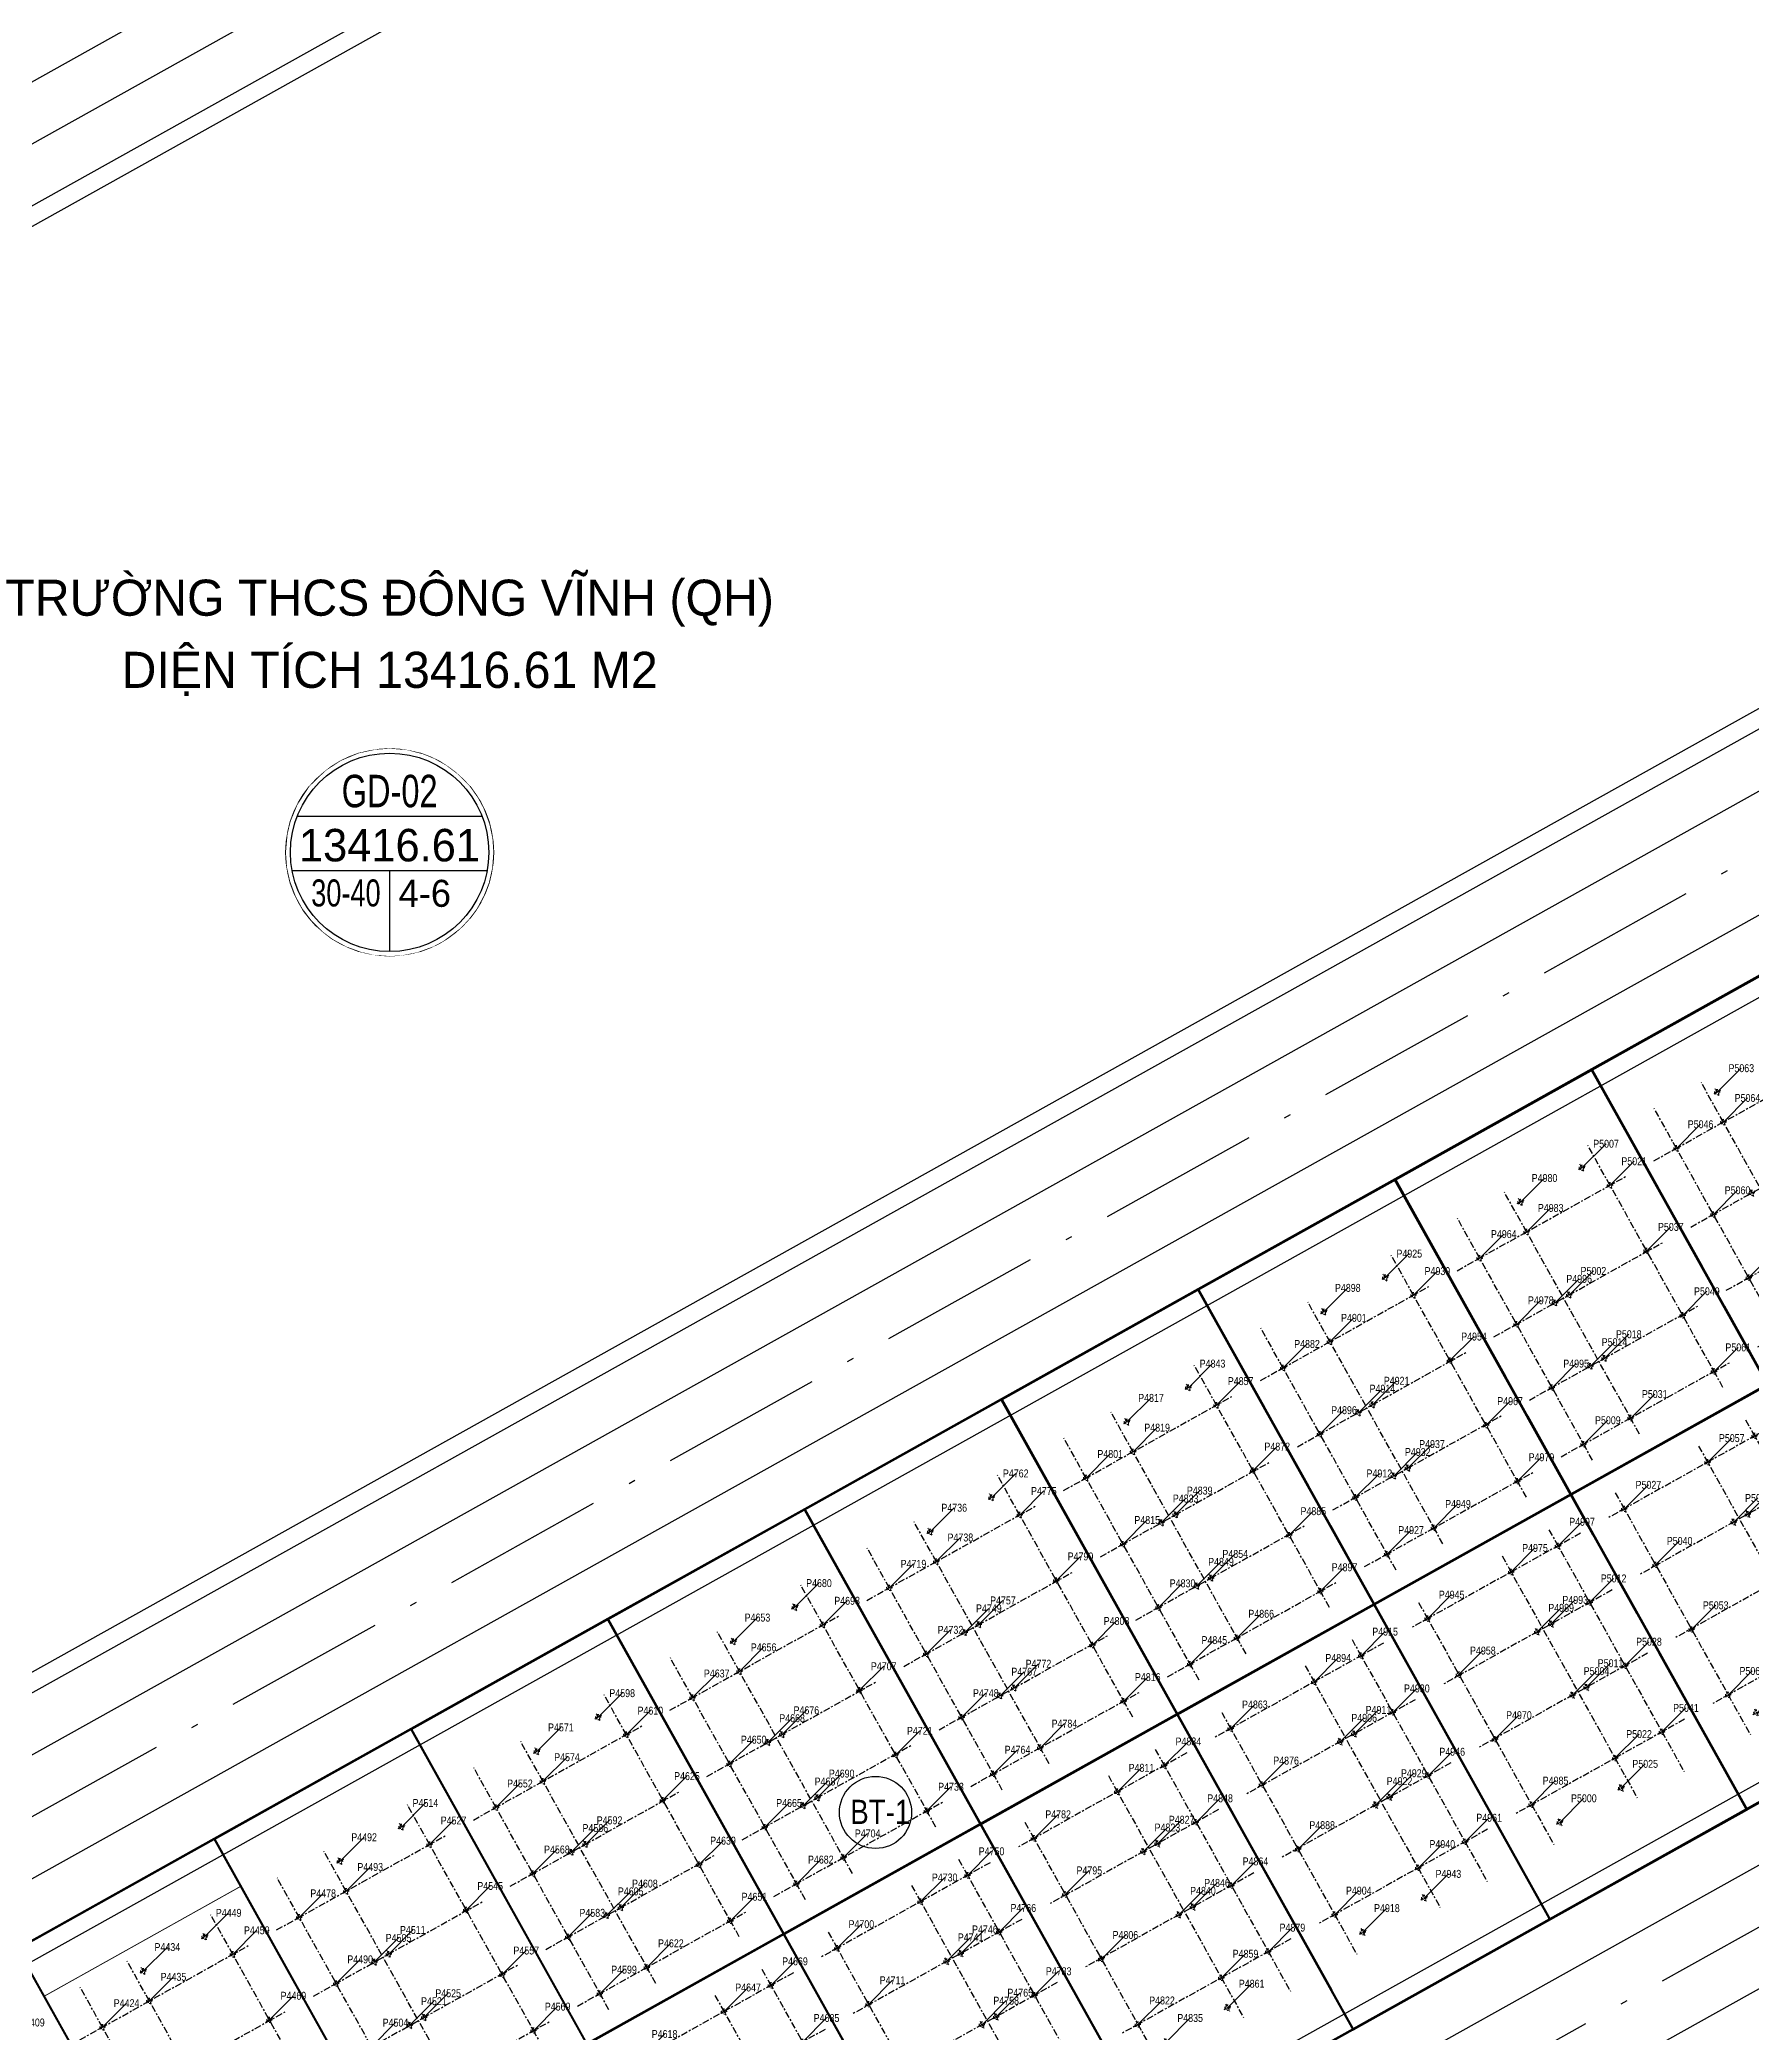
# Model space of a CAD drawing. Header units: millimetres. Extents: x 0 to 571985, y 0 to 2066666.
# Drawn here: x 568970.1 to 569065, y 2066358.2 to 2066468.7 of the extents above; entities that cross this region are included whole.
import ezdxf
from ezdxf.enums import TextEntityAlignment as Align
from ezdxf.xclip import XClip

# ---------------------------------------------------------------- set-up
doc = ezdxf.new("R2010")
doc.units = ezdxf.units.MM
for name, pattern in [('ACAD_ISO10W100', [18.5, 12, -3, 0.5, -3]), ('CENTER', [3, 1.5, -0.5, 0.5, -0.5]), ('CENTER2', [1.125, 0.75, -0.125, 0.125, -0.125]), ('DOT', [0.25, 0, -0.25]), ('HIDDEN', [0.75, 0.5, -0.25])]:
    doc.linetypes.add(name, pattern=pattern)
for name, color, linetype in [('01.AXIS', 160, 'CENTER2'), ('BoThamCo', 94, 'Continuous'), ('CDC.01.AXIS', 160, 'CENTER2'), ('ChiaLo', 128, 'CENTER'), ('datOBt', 42, 'Continuous'), ('datTruog', 134, 'Continuous'), ('ghi_chu', 7, 'Continuous'), ('LogDg', 7, 'Continuous'), ('loKBT', 42, 'Continuous'), ('RANHGIOI', 2, 'HIDDEN'), ('TimDg', 222, 'Continuous'), ('ViaHeS', 32, 'Continuous')]:
    doc.layers.add(name, color=color, linetype=linetype)
for name, color, linetype, lineweight in [('A-KY HIEU', 34, 'Continuous', 20), ('boDnv', 54, 'Continuous', 25), ('E- RANH GIOI', 1, 'CENTER', 13), ('E- THAY', 9, 'Continuous', 20), ('kata_text', 254, 'Continuous', 30)]:
    doc.layers.add(name, color=color, linetype=linetype, lineweight=lineweight)
doc.styles.add('avantH', font='', dxfattribs={"height": 10})
doc.styles.add('avh', font='')
doc.styles.add('kata_dim', font='vnrms.shx', dxfattribs={"width": 0.66, "oblique": 7})
doc.styles.add('kata_text', font='arial.ttf', dxfattribs={"width": 0.8})
doc.styles.add('rms', font='romans.shx', dxfattribs={"width": 0.7, "bigfont": 'vns.shx'})
doc.styles.add('VNH', font='', dxfattribs={"height": 2.5})
doc.styles.get('avantH').set_extended_font_data('.VnAvantH')
doc.styles.get('avh').set_extended_font_data('.VnAvantH')
doc.styles.get('VNH').set_extended_font_data('.VnArial NarrowH')
doc.linetypes.add('ADL', pattern='A,0.125,-0.15,["++",rms,S=0.5,R=0,X=0,Y=-0.2245],-1.35,1.125', length=2.75)
doc.dimstyles.new('kata_dim_iso', dxfattribs={"dimtxt": 2.5, "dimasz": 1.5, "dimexe": 1.5, "dimexo": 2.5, "dimtad": 1, "dimdec": 0, "dimzin": 0, "dimdsep": 46, "dimtxsty": 'kata_dim', "dimblk": 'kata_block_ArchTick', "dimcen": 0.09, "dimdle": 1.2, "dimclrd": 8, "dimclre": 8, "dimclrt": 3, "dimadec": 0, "dimazin": 0, "dimtfac": 1, "dimtdec": 0, "dimtix": 1, "dimtofl": 0, "dimtmove": 0, "dimatfit": 3, "dimfxl": 3.75, "dimfxlon": 1, "dimtolj": 1, "dimtzin": 0, "dimarcsym": 0})

# ---------------------------------------------------------------- blocks, each defined once
blk = doc.blocks.new('sl')
at = {"layer": 'ghi_chu', "color": 158}
blk.add_circle((0, 0), 5.75, dxfattribs=at)
at = {"color": 158, "linetype": 'DOT'}
blk.add_wipeout([(0, 5.75), (0.97, 5.67), (1.86, 5.44), (2.47, 5.19), (3.13, 4.82), (3.79, 4.32), (4.43, 3.67), (4.91, 2.99), (5.2, 2.45), (5.53, 1.57), (5.7, 0.77), (5.75, 0), (5.69, -0.85), (5.5, -1.69), (5.23, -2.38), (4.83, -3.13), (4.38, -3.72), (3.93, -4.2), (2.99, -4.91), (2.42, -5.22), (1.54, -5.54), (0.63, -5.72), (0, -5.75), (-0.86, -5.69), (-1.59, -5.52), (-2.41, -5.22), (-3.14, -4.82), (-3.72, -4.39), (-4.31, -3.8), (-4.85, -3.09), (-5.21, -2.43), (-5.52, -1.6), (-5.69, -0.85), (-5.75, 0), (-5.66, 1.01), (-5.49, 1.72), (-5.12, 2.62), (-4.44, 3.66), (-3.55, 4.52), (-2.72, 5.07), (-1.72, 5.49), (-0.8, 5.69)], dxfattribs=at).dxf.layer = 'ghi_chu'
at = {"layer": 'ghi_chu', "color": 32}
for points in [[(-5.12, 2), (5.12, 2)], [(-5.41, -1), (5.41, -1)], [(0, -1), (0, -5.5)]]:
    blk.add_lwpolyline(points, dxfattribs=at)
at = {"layer": 'ghi_chu'}
blk.add_circle((0, 0), 5.5, dxfattribs=at)
at = {"layer": 'ghi_chu', "style": 'avh'}
for tag, height, p in [('SOLO', 1.25, (0, 2.51)), ('DT', 1.5, (-0.01, -0.49))]:
    blk.add_attdef(tag, text='', height=height, dxfattribs=at).set_placement(p, align=Align.CENTER)
blk.add_attdef('MD', text='', height=1.25, dxfattribs=at).set_placement((-0.5, -3), align=Align.RIGHT)
blk.add_attdef('TC', (0.5, -3.02), '', height=1.25, dxfattribs=at)
blk = doc.blocks.new('NEN')
at = {"layer": 'boDnv', "color": 10, "linetype": 'ADL', "ltscale": 0.25}
blk.add_lwpolyline([(348.48, 150.34), (305.78, 227.8), (296.99, 230.43), (285.1, 224.17), (143.11, 162.28), (141.06, 156.62), (188.79, 61.18), (194.58, 59.4), (346.76, 144.32)], close=True, dxfattribs=at)
at = {"layer": 'BoThamCo'}
for points in [[(349.56, 150.46), (306.46, 228.64), (296.88, 231.51), (284.67, 225.08), (142.32, 163.03), (139.97, 156.56), (188.09, 60.35), (194.69, 58.32), (347.61, 143.64)], [(428.72, -3.48), (430.67, 3.33), (425.84, 12.09), (419.06, 14.03), (356.11, -21.09), (354.18, -27.9), (359.05, -36.63), (365.85, -38.56)]]:
    blk.add_lwpolyline(points, close=True, dxfattribs=at)
at = {"layer": 'ChiaLo', "ltscale": 5}
for points in [[(407.98, 44.49), (242.27, -47.97)], [(358.71, 39.91), (378.21, 4.98)], [(347.8, 33.82), (367.29, -1.11)], [(336.88, 27.73), (356.37, -7.2)], [(325.97, 21.64), (345.46, -13.29)], [(315.05, 15.54), (334.54, -19.39)], [(315.05, 15.54), (334.54, -19.39)], [(304.14, 9.45), (323.63, -25.48)], [(293.22, 3.36), (312.71, -31.57)], [(282.31, -2.73), (301.8, -37.66)], [(271.39, -8.82), (290.88, -43.75)]]:
    blk.add_lwpolyline(points, dxfattribs=at)
at = {"layer": 'datTruog', "linetype": 'ByBlock'}
blk.add_lwpolyline([(360.18, 131.19), (390.11, 76.9), (388.16, 70.08), (232.3, -16.89), (225.7, -14.85), (197.94, 40.67), (200.06, 47.57), (353.4, 133.14)], close=True, dxfattribs=at)
at = {"layer": 'LogDg'}
for points in [[(34.3, -348.77, -0.124666), (14.11, -339.77, 0.262937), (-5.33, -336.77, -0.009345), (-40.96, -349.47), (-145.87, -384.68, 0.405257), (-155.46, -403.23), (-146.56, -432.72), (-158.05, -436.19), (-166.57, -407.94, 0.423227), (-185.7, -398.05), (-272.08, -427.04, 0.40652), (-277.18, -436.96), (-262.95, -483.4), (-271.55, -486.03), (-285.59, -440.23, 0.421949), (-295.79, -434.99), (-422.26, -477.44, 0.346831), (-427.68, -485.73), (-426.66, -497.25, 0.109851), (-417.21, -527.05), (-422.4, -530.06, -0.109851), (-432.64, -497.78), (-433.19, -491.51, 0.484967), (-443.71, -484.63), (-484.2, -498.22, 0.36701), (-492.23, -511.51), (-484.4, -560.01), (-490.33, -560.97), (-497.43, -516.92, 0.457512), (-512.89, -507.39), (-525.34, -511.31, 0.375227), (-533.55, -524.8, 0.049445), (-523.25, -562.12), (-518.4, -576.58), (-525.52, -578.96), (-530.31, -564.66, -0.044276), (-540.22, -530.04, 0.448349), (-555.61, -520.86), (-568.85, -525.04), (-576.07, -502.15), (-552.39, -494.68, 0.333336), (-544, -482.98), (-545.86, -397.31, 0.120559), (-570, -307.2), (-621.98, -219.71, 0.334943), (-635.36, -214.24), (-686.93, -227.85), (-689.8, -216.98), (-647.96, -205.93, 0.498191), (-640.7, -188.2), (-654.38, -165.18, -0.144979), (-668.85, -108.06), (-659.85, 118.23, 0.428088), (-671.92, 130.71), (-689.22, 130.58), (-689.3, 141.83), (-670.34, 141.97, 0.400474), (-658.44, 153.49), (-657.83, 168.9), (-656.06, 189.37), (-648.59, 188.73), (-650.34, 168.43), (-650.89, 154.68, 0.425345), (-638.92, 142.2), (-621.61, 142.33, 0.402651), (-609.71, 153.94), (-609.39, 163.86, -0.019867), (-608.23, 179.94), (-606.8, 192.65), (-600.84, 191.98), (-602.26, 179.27, 0.019867), (-603.39, 163.66), (-603.68, 154.8, 0.425871), (-591.59, 142.41), (-548.36, 142.73), (-548.28, 131.48), (-592.89, 131.16, 0.401789), (-604.79, 119.58), (-607.75, 35.57, -0.005984), (-607.98, 30.72, 0.462462), (-599.18, 22.29), (-555.38, 26.8), (-554.76, 20.83), (-603.24, 15.84, 0.355613), (-610.38, 8.69), (-613.79, -24.84, 0.475348), (-605.01, -33.61), (-508.27, -23.64, 0.016072), (-476.81, -19.37, 0.37392), (-470.14, -11.26), (-470.7, 9.35), (-464.71, 9.51), (-464.24, -7.65, 0.461916), (-454.75, -15.29), (-421.58, -8.99, 0.020567), (-382.01, 0.22), (-299.76, 22.96, 0.415004), (-292.8, 35.29), (-296.97, 50.22), (-285.41, 53.45), (-281.22, 38.44, 0.413423), (-268.92, 31.49), (-169.97, 58.86, 0.427702), (-164.5, 69.05), (-169.62, 84.75), (-163.92, 86.62), (-158.48, 69.96, 0.400853), (-148.74, 64.73), (-123.9, 71.6, 0.437327), (-113.79, 91.17), (-114.46, 93.01), (-128.55, 136.15), (-105.74, 143.6), (-91.77, 100.83), (-90.91, 98.47, 0.429754), (-70.96, 89.77, 0.001079), (-63.93, 92.77, 0.001474), (-62.34, 93.45), (-47.53, 99.91, 0.386536), (-43.13, 109.73), (-48.3, 125.57), (-42.6, 127.44), (-38.08, 113.59, 0.442444), (-27.27, 108.74), (111.62, 169.28, 0.414214), (115.75, 179.81), (109.36, 194.48), (114.86, 196.88), (121.25, 182.21, 0.414214), (131.78, 178.07), (252.97, 230.89), (276.87, 241.31), (291.58, 249.06, 0.419837), (295.27, 261.37), (290.95, 269.2), (301.46, 274.99), (306.06, 266.65, 0.408717), (318.14, 263.03), (326.55, 267.46), (332.15, 256.84), (324.23, 252.66, 0.419466), (320.55, 240.35), (397.09, 101.52, 0.433643), (408.41, 98.65), (440.79, 119.39), (444.02, 114.33), (410.43, 92.81, 0.395048), (407.74, 82.21), (451.06, 3.64, -0.005576), (472.22, -35.78, 0.422017), (490.07, -41.12), (502.99, -33.92), (514.67, -54.89), (500.3, -62.89, 0.404193), (495.05, -80.18), (502.5, -94.71), (491.82, -100.19), (485.09, -87.06, 0.424556), (467.19, -81.64), (316.16, -165.91), (307.21, -171.12, 0.396001), (304.07, -181.61), (326.15, -225.74), (318.1, -229.77), (296.73, -187.04, 0.432664), (285.55, -183.7), (178.07, -246.15, 0.389772), (174.86, -256.49), (194.1, -297.13), (188.68, -299.69), (170.23, -260.73, 0.439085), (158.98, -257.24), (145.5, -265.07, -0.013452), (97.7, -291.15, 0.262926), (86.85, -307.56, -0.162068), (76.02, -333.84, 0.270323), (72.32, -353.65), (79.98, -375.07), (57.38, -383.16), (49.72, -361.74, 0.270325), (34.3, -348.77)], [(462.18, -42.48, 0.004173), (446.54, -13.11, 0.41755), (435.61, -9.94), (272.33, -101.05, 0.401037), (269.07, -111.62), (286.08, -145.64, 0.427514), (297.14, -149.05), (456.99, -59.85, 0.406017), (462.18, -42.48)]]:
    blk.add_lwpolyline(points, format="xyb", dxfattribs=at)
for points in [[(309.75, 235.09, 0.408612), (297.68, 238.71), (282.07, 230.49), (138.65, 167.97, 0.429738), (134.69, 157.06), (183.99, 58.49, 0.427514), (195.04, 55.08), (351.71, 142.5, 0.412716), (354.82, 153.35)], [(392.27, 68.94, 0.412716), (395.37, 79.78), (365.44, 134.08, 0.415712), (354.54, 137.2), (197.1, 49.35, 0.401037), (193.84, 38.79), (221.6, -16.72, 0.427514), (232.66, -20.13)], [(231.46, -36.41), (244.89, -63.27, 0.427514), (255.94, -66.68), (417.37, 23.4, 0.412716), (420.48, 34.25), (406, 60.52, 0.415712), (395.09, 63.64), (234.71, -25.85, 0.401037)], [(432.82, -4.63, 0.412716), (435.93, 6.22), (431.1, 14.98, 0.415712), (420.2, 18.1), (354.65, -18.47, 0.414214), (351.56, -29.36), (356.43, -38.09, 0.414214), (367.32, -41.18)]]:
    blk.add_lwpolyline(points, format="xyb", close=True, dxfattribs=at)
at = {"layer": 'loKBT'}
for points in [[(369.63, 46), (358.71, 39.91), (368.46, 22.44), (379.38, 28.53)], [(358.71, 39.91), (347.8, 33.82), (357.54, 16.35), (368.46, 22.44)], [(347.8, 33.82), (336.88, 27.73), (346.63, 10.26), (357.54, 16.35)], [(336.88, 27.73), (325.97, 21.64), (335.71, 4.17), (346.63, 10.26)], [(368.46, 22.44), (357.54, 16.35), (367.29, -1.11), (378.21, 4.98)], [(325.97, 21.64), (315.05, 15.54), (324.8, -1.92), (335.71, 4.17)], [(315.05, 15.54), (304.14, 9.45), (313.88, -8.01), (324.8, -1.92)], [(357.54, 16.35), (346.63, 10.26), (356.37, -7.2), (367.29, -1.11)], [(346.63, 10.26), (335.71, 4.17), (345.46, -13.29), (356.37, -7.2)], [(304.14, 9.45), (293.22, 3.36), (302.97, -14.1), (313.88, -8.01)], [(293.22, 3.36), (282.31, -2.73), (292.05, -20.19), (302.97, -14.1)], [(335.71, 4.17), (324.8, -1.92), (334.54, -19.39), (345.46, -13.29)], [(324.8, -1.92), (313.88, -8.01), (323.63, -25.48), (334.54, -19.39)], [(282.31, -2.73), (271.39, -8.82), (281.14, -26.28), (292.05, -20.19)], [(271.39, -8.82), (260.47, -14.91), (270.22, -32.37), (281.14, -26.28)], [(313.88, -8.01), (302.97, -14.1), (312.71, -31.57), (323.63, -25.48)]]:
    blk.add_lwpolyline(points, close=True, dxfattribs=at)
at = {"layer": 'RANHGIOI', "color": 1, "ltscale": 9, "const_width": 1}
blk.add_lwpolyline([(460, -51.3, 0.006594), (435.29, -5.05), (303.08, 234.77), (284.67, 225.08), (-55.99, 76.59), (-56.84, 76.22, -0.005137), (-90.74, 62.09), (-377.22, -17.13, -0.020567), (-418.23, -26.68), (-463.44, -35.26, -0.021218), (-506.42, -41.54), (-623.64, -53.62), (-626.46, -70.88, 0.128574), (-620.42, -135.36), (-615.5, -148.86, 0.039408), (-607.14, -167.19), (-594.17, -190.55), (-547.57, -259.49, -0.11987), (-522.7, -326.4), (-507.92, -451.95), (-504.47, -473.28), (-499.27, -471.64), (-50.48, -321.02, 0.050684), (130.42, -239.14), (301.32, -139.84)], format="xyb", close=True, dxfattribs=at)
at = {"layer": 'TimDg', "linetype": 'ACAD_ISO10W100', "ltscale": 0.75}
for points in [[(283.91, 294.4), (445.8, 0.74, -0.007517), (474.04, -52.35), (508.79, -120.12, 0.000278)], [(-618.46, -41.02), (-507.65, -29.6, 0.021218), (-465.68, -23.47), (-420.46, -14.89, 0.020567), (-380.42, -5.57), (-94.61, 73.47, 0.005041), (-61.57, 87.25, 0.001474), (-59.94, 87.95), (279.47, 235.9), (307.9, 250.87)]]:
    blk.add_lwpolyline(points, format="xyb", dxfattribs=at)
for points in [[(335.55, -254.6), (124.1, 168.18)], [(185.14, 46.12), (365.35, 146.67)], [(222.76, -29.08), (405.9, 73.11)], [(431.01, 27.57), (246.06, -75.63)], [(446.46, -0.45), (260.37, -104.29)]]:
    blk.add_lwpolyline(points, dxfattribs=at)
at = {"layer": 'ViaHeS', "elevation": 0}
blk.add_lwpolyline([(-483.36, -504.27), (-441.21, -490.12), (-436.03, -493.51), (-435.63, -498.04, 0.109851), (-424.99, -531.56), (-414.62, -525.54, -0.109851), (-423.67, -496.98), (-424.34, -489.45), (-420, -483.01), (-295.25, -441.14), (-289.04, -444.33), (-275.85, -487.35), (-258.64, -482.08), (-271.97, -438.6), (-268.7, -432.23), (-181.63, -403.01), (-172.97, -407.49), (-163.79, -437.92), (-140.81, -430.99), (-150.21, -399.85), (-145.6, -390.92), (-39.03, -355.15, 0.008545), (-6.24, -343.52, -0.249193), (12.38, -345.96, 0.09975), (30.77, -354.18, -0.256949), (45.21, -366.96), (51.73, -385.18), (85.63, -373.05), (79.11, -354.83, -0.256949), (82.17, -335.79, 0.136918), (92.61, -310.44, -0.249193), (103.31, -295.02, 0.012659), (148.51, -270.26), (162.16, -262.33), (168.62, -264.34), (185.97, -300.98), (196.81, -295.84), (179.03, -258.29), (181.22, -251.26), (287.38, -189.57), (293.94, -191.53), (314.07, -231.78), (330.17, -223.73), (309.54, -182.47), (311.62, -175.49), (319.13, -171.13), (408.28, -121.39), (412.27, -122.59), (434.35, -165.32), (442.35, -161.19), (420.14, -118.2), (421.38, -114.07), (470.33, -86.76), (479.64, -89.58), (486.48, -102.92), (507.84, -91.97), (500.5, -77.65), (503.42, -68.02), (517.59, -60.13), (500.08, -28.68), (486.97, -35.97), (477.62, -33.17, 0.0056), (456.31, 6.54), (412.32, 86.32), (414.12, 93.4), (444.83, 113.07), (439.98, 120.65), (409.77, 101.3), (403.14, 102.98), (327.71, 239.79), (330.52, 249.19), (334.95, 251.53), (323.75, 272.77), (318.93, 270.23), (309.35, 273.1), (306.71, 277.89), (285.7, 266.3), (288.11, 261.92), (285.3, 252.53), (274.27, 246.72), (129.39, 183.57), (122.81, 186.16), (117.61, 198.07), (106.61, 193.28), (111.81, 181.36), (109.22, 174.78), (26.33, 138.65), (-29.87, 114.15), (-36, 116.91), (-39.75, 128.37), (-51.15, 124.64), (-47.05, 112.09), (-50.09, 105.34), (-75.92, 94.08), (-84.51, 97.94), (-100.03, 145.47), (-134.25, 134.29), (-118.66, 86.53), (-123.23, 78.01), (-150.26, 70.53), (-156.63, 73.95), (-161.07, 87.55), (-172.48, 83.82), (-168.21, 70.75), (-171.47, 64.67), (-269.55, 37.54), (-275.71, 41.03), (-279.63, 55.06), (-302.75, 48.6), (-298.84, 34.63), (-302.32, 28.48), (-383.61, 6, -0.020567), (-422.7, -3.1), (-456.25, -9.47), (-461.3, -5.4), (-461.71, 9.6), (-473.7, 9.27), (-473.24, -7.64), (-478.03, -13.49, -0.015955), (-508.88, -17.67), (-606.15, -27.69), (-610.61, -23.23), (-607.49, 7.46), (-602.01, 12.95), (-554.45, 17.85), (-555.68, 29.79), (-600.45, 25.17), (-605.04, 29.65, 0.007073), (-604.76, 35.47), (-601.91, 116.09), (-594.67, 123.14), (-548.22, 123.48), (-548.42, 150.73), (-593.42, 150.4), (-600.49, 157.35, -0.027886), (-599.28, 178.94), (-597.86, 191.65), (-609.78, 192.99), (-611.21, 180.28, 0.019867), (-612.39, 163.96), (-612.6, 157.39), (-619.82, 150.34), (-639.32, 150.2), (-647, 158.13), (-646.6, 168.2), (-644.85, 188.41), (-659.8, 189.7), (-661.57, 169.14), (-662.01, 158.02), (-670.33, 149.97), (-689.36, 149.83), (-689.16, 122.58), (-671.42, 122.71), (-663.74, 114.78), (-672.6, -107.91, 0.144979), (-657.6, -167.1), (-644.69, -188.84), (-648.34, -197.76), (-691.84, -209.24), (-684.89, -235.59), (-633.86, -222.12), (-622.04, -226.95), (-573.26, -309.06, -0.120474), (-549.61, -397.39), (-547.84, -478.9), (-555.3, -489.31), (-577.88, -496.43), (-567.05, -530.76), (-552.74, -526.25), (-543.71, -531.72, 0.042979), (-533.84, -565.93), (-529.07, -580.15), (-514.85, -575.39), (-519.72, -560.85, -0.045576), (-529.32, -527.17), (-523.01, -516.87), (-508.25, -512.21), (-500.46, -517.02), (-493.29, -561.45), (-481.44, -559.53), (-488.88, -513.41), (-483.36, -504.27)], format="xyb", dxfattribs=at)
at = {"layer": 'ViaHeS'}
for points in [[(284.67, 225.08), (142.32, 163.03), (139.97, 156.56), (188.09, 60.35), (194.69, 58.32), (347.61, 143.64), (349.56, 150.46), (306.46, 228.64), (296.88, 231.51)], [(360.18, 131.19), (390.11, 76.9), (388.16, 70.08), (232.3, -16.89), (225.7, -14.85), (197.94, 40.67), (200.06, 47.57), (353.4, 133.14)], [(235.55, -34.54), (248.99, -61.41), (255.59, -63.44), (413.27, 24.54), (415.22, 31.36), (400.74, 57.63), (393.96, 59.57), (237.68, -27.63)], [(425.84, 12.09), (419.06, 14.03), (356.11, -21.09), (354.18, -27.9), (359.05, -36.63), (365.85, -38.56), (428.72, -3.48), (430.67, 3.33)]]:
    blk.add_lwpolyline(points, close=True, dxfattribs=at)
at = {"layer": 'ghi_chu', "style": 'avantH'}
for s, p in [('tr\xadêng thcs ®«ng vÜnh (qh)', (292.01, 65.08)), ('diÖn tÝch 13416.61 m2', (292.01, 61.08))]:
    blk.add_text(s, height=2, dxfattribs=at).set_placement(p, align=Align.CENTER)
at = {"layer": 'ghi_chu'}
ref = blk.add_blockref('sl', (292.01, 51.96), dxfattribs=at)
ref.add_attrib('DT', '13416.61', dxfattribs={"height": 1.8, "style": 'avh'}).set_placement((292, 51.46), align=Align.CENTER)
ref.add_attrib('MD', '30-40', dxfattribs={"height": 1.5, "style": 'avh', "width": 0.75}).set_placement((291.51, 48.96), align=Align.RIGHT)
ref.add_attrib('TC', '4-6', (292.51, 48.94), dxfattribs={"height": 1.5, "style": 'avh'})
ref.add_attrib('SOLO', 'gd-02', dxfattribs={"height": 1.8, "style": 'avh', "width": 0.75}).set_placement((292.01, 54.46), align=Align.CENTER)
at = {"layer": 'boDnv', "color": 10, "linetype": 'ADL', "ltscale": 0.25}
for points in [[(359.51, 130.35), (389.04, 76.78), (387.31, 70.75), (232.19, -15.8), (226.4, -14.02), (199.01, 40.75), (200.9, 46.9), (353.52, 132.06)], [(236.62, -34.45), (249.69, -60.58), (255.48, -62.36), (412.42, 25.21), (414.15, 31.24), (400.06, 56.78), (394.08, 58.5), (238.52, -28.31)]]:
    blk.add_lwpolyline(points, close=True, dxfattribs=at)
at = {"layer": 'datOBt'}
blk.add_lwpolyline([(235.55, -34.54), (248.99, -61.41), (255.59, -63.44), (413.27, 24.54), (415.22, 31.36), (400.74, 57.63), (393.96, 59.57), (237.68, -27.63)], close=True, dxfattribs=at)
blk = doc.blocks.new('A$C758D662A')
at = {"linetype": 'HIDDEN', "ltscale": 500}
for radius in [300, 200]:
    blk.add_circle((0, 0), radius, dxfattribs=at)
at = {"layer": 'CDC.01.AXIS', "ltscale": 200}
for p, q in [((437, 0), (-437, 0)), ((0, 437), (0, -437))]:
    blk.add_line(p, q, dxfattribs=at)
blk = doc.blocks.new('MB TANG 2 BT1')
at = {"layer": '01.AXIS', "ltscale": 500}
for p, q in [((7195672, 840351), (7195672, 824990)), ((7200972, 840351), (7200972, 824990)), ((7203952, 840351), (7203952, 824990)), ((7205388, 839327), (7194643, 839327)), ((7205388, 835727), (7194643, 835727)), ((7205388, 831707), (7194643, 831707)), ((7205388, 827507), (7194643, 827507))]:
    blk.add_line(p, q, dxfattribs=at)
at = {"extrusion": (0, -2.11758e-22, -1), "xscale": 0.5, "yscale": 0.5, "zscale": -0.5}
for p in [(-7195672, 839327), (-7203952, 839327), (-7195672, 835767), (-7203952, 835727), (-7195672, 831667), (-7203952, 831707), (-7195672, 827507), (-7203952, 827507), (-7196562, 825897), (-7200462, 825897)]:
    blk.add_blockref('A$C758D662A', p, dxfattribs=at)
at = {"extrusion": (0, 0, -1), "xscale": 0.4999999999999999, "yscale": 0.4999999999999999, "zscale": -0.5, "rotation": 90}
for p in [(-7200972, 839327), (-7200612, 835727), (-7201512, 835727), (-7200612, 831707), (-7201512, 831707), (-7200972, 827507)]:
    blk.add_blockref('A$C758D662A', p, dxfattribs=at)
blk = doc.blocks.new('NEN BT1')
at = {"layer": 'loKBT'}
for points in [[(-143.18, 43), (-155.68, 43), (-155.68, 23), (-143.18, 23)], [(-130.68, 43), (-143.18, 43), (-143.18, 23), (-130.68, 23)], [(-118.18, 43), (-130.68, 43), (-130.68, 23), (-118.18, 23)], [(-105.68, 43), (-118.18, 43), (-118.18, 23), (-105.68, 23)], [(-93.18, 43), (-105.68, 43), (-105.68, 23), (-93.18, 23)], [(-80.68, 43), (-93.18, 43), (-93.18, 23), (-80.68, 23)], [(-68.18, 43), (-80.68, 43), (-80.68, 23), (-68.18, 23)], [(-55.68, 43), (-68.18, 43), (-68.18, 23), (-55.68, 23)], [(-43.18, 43), (-55.68, 43), (-55.68, 23), (-43.18, 23)], [(-30.68, 43), (-43.18, 43), (-43.18, 23), (-30.68, 23)], [(-105.68, 23), (-118.18, 23), (-118.18, 3), (-105.68, 3)], [(-93.18, 23), (-105.68, 23), (-105.68, 3), (-93.18, 3)], [(-80.68, 23), (-93.18, 23), (-93.18, 3), (-80.68, 3)], [(-68.18, 23), (-80.68, 23), (-80.68, 3), (-68.18, 3)], [(-55.68, 23), (-68.18, 23), (-68.18, 3), (-55.68, 3)], [(-43.18, 23), (-55.68, 23), (-55.68, 3), (-43.18, 3)]]:
    blk.add_lwpolyline(points, close=True, dxfattribs=at)
blk = doc.blocks.new('A$C33BC4D2A')
at = {"layer": 'A-KY HIEU', "color": 0, "const_width": 1.022}
blk.add_lwpolyline([(14.345, -292.097), (14.345, -4.903), (414.985, -4.903), (414.985, -292.097)], close=True, dxfattribs=at)
at = {"layer": 'Defpoints', "color": 125}
blk.add_lwpolyline([(0, -297), (420, -297), (420, 0), (0, 0)], close=True, dxfattribs=at)
blk = doc.blocks.new('kata_block_ArchTick')
at = {"color": 8}
blk.add_line((1, 0), (-1, 0), dxfattribs=at)
at = {"color": 8, "const_width": 0.15}
blk.add_lwpolyline([(-0.5, -0.5), (0.5, 0.5)], dxfattribs=at)
blk = doc.blocks.new('*U101')
at = {"color": 0, "ltscale": 0.8, "style": 'kata_text', "width": 0.8}
blk.add_attdef('TEN', text='', height=2.2, dxfattribs=at).set_placement((6.67, 6.67), align=Align.MIDDLE_CENTER)
at = {"color": 0, "ltscale": 0.8, "style": 'kata_text', "width": 0.8, "flags": 1}
blk.add_attdef('CHU_THICH', text='', height=2.2, dxfattribs=at).set_placement((0, 0), align=Align.MIDDLE_CENTER)
at = {"layer": 'Defpoints'}
blk.add_leader([(0, 0), (6.67, 6.67)], dimstyle='kata_dim_iso', override={"dimasz": 0.6, "dimgap": 0.625, "dimtad": 0}, dxfattribs=at)
blk = doc.blocks.new('A$C7EE856B3')
at = {"layer": 'kata_text', "xscale": 0.2, "yscale": 0.2, "zscale": 0.2}
for p, values in [((434.91, -27.03, 0), {'TEN': 'P5063'}), ((435.25, -28.68, 0), {'TEN': 'P5064'}), ((432.65, -30.14, 0), {'TEN': 'P5046'}), ((427.41, -31.22, 0), {'TEN': 'P5007'}), ((428.97, -32.19, 0), {'TEN': 'P5021'}), ((424, -33.12, 0), {'TEN': 'P4980'}), ((434.7, -33.8, 0), {'TEN': 'P5060'}), ((424.34, -34.78, 0), {'TEN': 'P4983'}), ((421.74, -36.23, 0), {'TEN': 'P4964'}), ((431, -35.83, 0), {'TEN': 'P5037'}), ((416.5, -37.31, 0), {'TEN': 'P4925'}), ((436.66, -37.31, 0), {'TEN': 'P5077'}), ((418.06, -38.28, 0), {'TEN': 'P4939'}), ((425.92, -38.71, 0), {'TEN': 'P4996'}), ((426.71, -38.27, 0), {'TEN': 'P5002'}), ((413.09, -39.21, 0), {'TEN': 'P4898'}), ((423.79, -39.9, 0), {'TEN': 'P4978'}), ((433, -39.4, 0), {'TEN': 'P5049'}), ((413.43, -40.87, 0), {'TEN': 'P4901'}), ((410.83, -42.32, 0), {'TEN': 'P4882'}), ((420.09, -41.91, 0), {'TEN': 'P4954'}), ((427.88, -42.22, 0), {'TEN': 'P5014'}), ((428.67, -41.78, 0), {'TEN': 'P5018'}), ((405.59, -43.41, 0), {'TEN': 'P4843'}), ((425.75, -43.41, 0), {'TEN': 'P4995'}), ((434.74, -42.51, 0), {'TEN': 'P5061'}), ((407.15, -44.38, 0), {'TEN': 'P4857'}), ((415.8, -44.36, 0), {'TEN': 'P4921'}), ((402.18, -45.31, 0), {'TEN': 'P4817'}), ((415.01, -44.8, 0), {'TEN': 'P4914'}), ((422.09, -45.49, 0), {'TEN': 'P4967'}), ((430.11, -45.1, 0), {'TEN': 'P5031'}), ((412.88, -45.99, 0), {'TEN': 'P4896'}), ((427.51, -46.55, 0), {'TEN': 'P5009'}), ((402.52, -46.96, 0), {'TEN': 'P4819'}), ((417.76, -47.87, 0), {'TEN': 'P4937'}), ((434.38, -47.54, 0), {'TEN': 'P5057'}), ((399.92, -48.42, 0), {'TEN': 'P4801'}), ((409.18, -48.01, 0), {'TEN': 'P4872'}), ((416.97, -48.31, 0), {'TEN': 'P4932'}), ((423.83, -48.6, 0), {'TEN': 'P4979'}), ((394.68, -49.5, 0), {'TEN': 'P4762'}), ((414.84, -49.5, 0), {'TEN': 'P4912'}), ((429.76, -50.13, 0), {'TEN': 'P5027'}), ((396.24, -50.47, 0), {'TEN': 'P4775'}), ((404.1, -50.89, 0), {'TEN': 'P4833'}), ((404.88, -50.45, 0), {'TEN': 'P4839'}), ((419.2, -51.19, 0), {'TEN': 'P4949'}), ((435.83, -50.86, 0), {'TEN': 'P5070'}), ((436.61, -50.42, 0), {'TEN': 'P5075'}), ((391.27, -51.4, 0), {'TEN': 'P4736'}), ((401.97, -52.08, 0), {'TEN': 'P4815'}), ((411.18, -51.59, 0), {'TEN': 'P4885'}), ((426.08, -52.18, 0), {'TEN': 'P4997'}), ((391.61, -53.05, 0), {'TEN': 'P4738'}), ((416.6, -52.64, 0), {'TEN': 'P4927'}), ((431.49, -53.24, 0), {'TEN': 'P5040'}), ((389.01, -54.51, 0), {'TEN': 'P4719'}), ((398.27, -54.1, 0), {'TEN': 'P4790'}), ((406.06, -54.4, 0), {'TEN': 'P4849'}), ((406.85, -53.96, 0), {'TEN': 'P4854'}), ((423.47, -53.63, 0), {'TEN': 'P4975'}), ((383.77, -55.58, 0), {'TEN': 'P4680'}), ((403.93, -55.59, 0), {'TEN': 'P4830'}), ((412.91, -54.7, 0), {'TEN': 'P4897'}), ((427.83, -55.32, 0), {'TEN': 'P5012'}), ((385.33, -56.56, 0), {'TEN': 'P4693'}), ((393.97, -56.54, 0), {'TEN': 'P4757'}), ((418.85, -56.22, 0), {'TEN': 'P4945'}), ((425.7, -56.51, 0), {'TEN': 'P4993'}), ((380.36, -57.49, 0), {'TEN': 'P4653'}), ((393.19, -56.98, 0), {'TEN': 'P4749'}), ((400.27, -57.68, 0), {'TEN': 'P4803'}), ((408.29, -57.28, 0), {'TEN': 'P4866'}), ((424.92, -56.95, 0), {'TEN': 'P4989'}), ((433.49, -56.81, 0), {'TEN': 'P5053'}), ((391.06, -58.17, 0), {'TEN': 'P4732'}), ((405.69, -58.74, 0), {'TEN': 'P4845'}), ((415.16, -58.27, 0), {'TEN': 'P4915'}), ((429.79, -58.83, 0), {'TEN': 'P5028'}), ((380.7, -59.14, 0), {'TEN': 'P4656'}), ((395.94, -60.05, 0), {'TEN': 'P4772'}), ((412.56, -59.73, 0), {'TEN': 'P4894'}), ((420.58, -59.32, 0), {'TEN': 'P4958'}), ((427.66, -60.02, 0), {'TEN': 'P5011'}), ((378.1, -60.59, 0), {'TEN': 'P4637'}), ((387.36, -60.19, 0), {'TEN': 'P4707'}), ((395.15, -60.49, 0), {'TEN': 'P4767'}), ((402, -60.79, 0), {'TEN': 'P4816'}), ((426.88, -60.46, 0), {'TEN': 'P5004'}), ((435.52, -60.45, 0), {'TEN': 'P5069'}), ((372.86, -61.68, 0), {'TEN': 'P4598'}), ((393.02, -61.68, 0), {'TEN': 'P4748'}), ((407.94, -62.31, 0), {'TEN': 'P4863'}), ((416.92, -61.42, 0), {'TEN': 'P4930'}), ((374.42, -62.65, 0), {'TEN': 'P4610'}), ((382.28, -63.07, 0), {'TEN': 'P4668'}), ((383.07, -62.63, 0), {'TEN': 'P4676'}), ((397.38, -63.37, 0), {'TEN': 'P4784'}), ((414, -63.05, 0), {'TEN': 'P4906'}), ((414.79, -62.61, 0), {'TEN': 'P4911'}), ((422.58, -62.9, 0), {'TEN': 'P4970'}), ((431.84, -62.5, 0), {'TEN': 'P5041'}), ((369.46, -63.58, 0), {'TEN': 'P4571'}), ((380.15, -64.26, 0), {'TEN': 'P4650'}), ((389.36, -63.77, 0), {'TEN': 'P4721'}), ((404.25, -64.36, 0), {'TEN': 'P4834'}), ((429.24, -63.95, 0), {'TEN': 'P5022'}), ((369.8, -65.23, 0), {'TEN': 'P4574'}), ((394.78, -64.82, 0), {'TEN': 'P4764'}), ((409.67, -65.42, 0), {'TEN': 'P4876'}), ((418.88, -64.93, 0), {'TEN': 'P4946'}), ((429.58, -65.6, 0), {'TEN': 'P5025'}), ((367.19, -66.69, 0), {'TEN': 'P4552'}), ((376.45, -66.28, 0), {'TEN': 'P4625'}), ((384.24, -66.58, 0), {'TEN': 'P4687'}), ((385.03, -66.14, 0), {'TEN': 'P4690'}), ((401.65, -65.82, 0), {'TEN': 'P4811'}), ((415.96, -66.56, 0), {'TEN': 'P4922'}), ((416.75, -66.12, 0), {'TEN': 'P4929'}), ((424.61, -66.53, 0), {'TEN': 'P4985'}), ((361.95, -67.77, 0), {'TEN': 'P4514'}), ((382.11, -67.77, 0), {'TEN': 'P4665'}), ((391.09, -66.87, 0), {'TEN': 'P4733'}), ((406.01, -67.51, 0), {'TEN': 'P4848'}), ((426.18, -67.51, 0), {'TEN': 'P5000'}), ((363.51, -68.74, 0), {'TEN': 'P4527'}), ((372.16, -68.73, 0), {'TEN': 'P4592'}), ((397.03, -68.4, 0), {'TEN': 'P4782'}), ((403.88, -68.7, 0), {'TEN': 'P4827'}), ((420.93, -68.59, 0), {'TEN': 'P4961'}), ((358.55, -69.67, 0), {'TEN': 'P4492'}), ((371.37, -69.16, 0), {'TEN': 'P4586'}), ((378.45, -69.86, 0), {'TEN': 'P4639'}), ((386.47, -69.46, 0), {'TEN': 'P4704'}), ((403.09, -69.13, 0), {'TEN': 'P4823'}), ((411.67, -69, 0), {'TEN': 'P4888'}), ((369.24, -70.35, 0), {'TEN': 'P4568'}), ((383.87, -70.91, 0), {'TEN': 'P4682'}), ((393.34, -70.45, 0), {'TEN': 'P4750'}), ((407.97, -71.01, 0), {'TEN': 'P4864'}), ((418.33, -70.05, 0), {'TEN': 'P4940'}), ((358.89, -71.32, 0), {'TEN': 'P4493'}), ((374.12, -72.24, 0), {'TEN': 'P4608'}), ((390.74, -71.9, 0), {'TEN': 'P4730'}), ((398.76, -71.51, 0), {'TEN': 'P4795'}), ((405.84, -72.2, 0), {'TEN': 'P4846'}), ((418.67, -71.7, 0), {'TEN': 'P4943'}), ((356.28, -72.78, 0), {'TEN': 'P4478'}), ((365.54, -72.37, 0), {'TEN': 'P4545'}), ((373.33, -72.67, 0), {'TEN': 'P4605'}), ((380.19, -72.97, 0), {'TEN': 'P4651'}), ((405.06, -72.64, 0), {'TEN': 'P4840'}), ((413.7, -72.63, 0), {'TEN': 'P4904'}), ((351.04, -73.86, 0), {'TEN': 'P4449'}), ((371.2, -73.86, 0), {'TEN': 'P4583'}), ((395.1, -73.59, 0), {'TEN': 'P4766'}), ((415.26, -73.6, 0), {'TEN': 'P4918'}), ((352.6, -74.83, 0), {'TEN': 'P4459'}), ((360.46, -75.25, 0), {'TEN': 'P4505'}), ((361.25, -74.81, 0), {'TEN': 'P4511'}), ((375.56, -75.55, 0), {'TEN': 'P4622'}), ((386.12, -74.49, 0), {'TEN': 'P4700'}), ((392.18, -75.22, 0), {'TEN': 'P4741'}), ((392.97, -74.78, 0), {'TEN': 'P4746'}), ((400.76, -75.09, 0), {'TEN': 'P4806'}), ((410.02, -74.68, 0), {'TEN': 'P4879'}), ((347.64, -75.76, 0), {'TEN': 'P4434'}), ((358.33, -76.44, 0), {'TEN': 'P4490'}), ((367.54, -75.95, 0), {'TEN': 'P4557'}), ((382.44, -76.55, 0), {'TEN': 'P4669'}), ((407.42, -76.13, 0), {'TEN': 'P4859'}), ((347.98, -77.41, 0), {'TEN': 'P4435'}), ((372.96, -77.01, 0), {'TEN': 'P4599'}), ((387.85, -77.6, 0), {'TEN': 'P4711'}), ((397.06, -77.1, 0), {'TEN': 'P4783'}), ((345.38, -78.87, 0), {'TEN': 'P4424'}), ((354.63, -78.46, 0), {'TEN': 'P4469'}), ((362.42, -78.76, 0), {'TEN': 'P4521'}), ((363.21, -78.32, 0), {'TEN': 'P4525'}), ((379.84, -78, 0), {'TEN': 'P4647'}), ((394.15, -78.73, 0), {'TEN': 'P4758'}), ((394.93, -78.29, 0), {'TEN': 'P4765'}), ((402.79, -78.72, 0), {'TEN': 'P4822'}), ((407.76, -77.79, 0), {'TEN': 'P4861'}), ((340.13, -79.94, 0), {'TEN': 'P4409'}), ((360.29, -79.95, 0), {'TEN': 'P4504'}), ((369.28, -79.06, 0), {'TEN': 'P4569'}), ((384.19, -79.69, 0), {'TEN': 'P4685'}), ((404.35, -79.69, 0), {'TEN': 'P4835'}), ((375.21, -80.58, 0), {'TEN': 'P4618'})]:
    blk.add_blockref('*U101', p, dxfattribs=at).add_auto_attribs(values)

msp = doc.modelspace()

# ---------------------------------------------------------------- block references
at = {"layer": 'boDnv', "extrusion": (-2.4685e-06, 4.62064e-06, 1)}
ref = msp.add_blockref('NEN', (568697.48, 2066371.7, 8.14), dxfattribs=at)
XClip(ref).set_block_clipping_path([(-95.7748162709, -416.20828746), (591.9650857092, 169.550739368)])

# ---------------------------------------------------------------- next in the draw order: linework, layer by layer
at = {"layer": 'ChiaLo', "ltscale": 5, "extrusion": (-2.4685e-06, 4.62064e-06, 1), "elevation": 8.14}
for points in [[(569106.13, 2066416.57), (568939.64, 2066323.65)], [(569106.13, 2066416.57), (568939.64, 2066323.65)], [(569106.13, 2066416.57), (568939.64, 2066323.65)], [(569045.22, 2066405.47), (569064.71, 2066370.56)], [(569045.22, 2066405.47), (569064.71, 2066370.56)], [(569045.22, 2066405.47), (569064.71, 2066370.56)]]:
    msp.add_lwpolyline(points, dxfattribs=at)
at = {"layer": 'E- RANH GIOI', "ltscale": 0.1, "extrusion": (-2.4685e-06, 4.62064e-06, 1), "const_width": 0.1, "elevation": 8.14}
for points in [[(569067.04, 2066417.68), (569056.13, 2066411.58), (569065.89, 2066394.12), (569076.8, 2066400.22)], [(569056.14, 2066411.58), (569045.22, 2066405.48), (569054.98, 2066388.03), (569065.89, 2066394.12)], [(569045.23, 2066405.49), (569034.31, 2066399.4), (569044.07, 2066381.94), (569054.98, 2066388.03)], [(569034.31, 2066399.4), (569023.4, 2066393.3), (569033.16, 2066375.84), (569044.07, 2066381.94)], [(569064.73, 2066370.57), (569075.65, 2066376.66), (569065.89, 2066394.12), (569054.98, 2066388.03)], [(569023.4, 2066393.31), (569012.49, 2066387.21), (569022.25, 2066369.75), (569033.16, 2066375.85)], [(569012.5, 2066387.22), (569001.58, 2066381.12), (569011.34, 2066363.66), (569022.25, 2066369.76)], [(569053.82, 2066364.48), (569064.74, 2066370.57), (569054.98, 2066388.03), (569044.07, 2066381.94)], [(569042.91, 2066358.38), (569053.82, 2066364.48), (569044.07, 2066381.94), (569033.16, 2066375.84)], [(569001.59, 2066381.13), (568990.68, 2066375.03), (569000.43, 2066357.57), (569011.34, 2066363.67)], [(568990.68, 2066375.04), (568979.77, 2066368.94), (568989.52, 2066351.48), (569000.43, 2066357.58)], [(569032, 2066352.29), (569042.91, 2066358.39), (569033.16, 2066375.85), (569022.25, 2066369.75)], [(569021.09, 2066346.2), (569032, 2066352.3), (569022.25, 2066369.76), (569011.34, 2066363.66)], [(568979.77, 2066368.95), (568968.86, 2066362.85), (568978.61, 2066345.39), (568989.52, 2066351.49)], [(568968.86, 2066362.86), (568957.95, 2066356.76), (568967.7, 2066339.3), (568978.61, 2066345.4)], [(569010.19, 2066340.11), (569021.1, 2066346.21), (569011.34, 2066363.67), (569000.43, 2066357.57)]]:
    msp.add_lwpolyline(points, close=True, dxfattribs=at)
at = {"layer": 'E- RANH GIOI', "color": 5, "ltscale": 0.05, "true_color": 0x0000fa, "extrusion": (-2.4685e-06, 4.62064e-06, 1), "const_width": 0.05, "elevation": 8.14}
msp.add_lwpolyline([(568981.23, 2066366.33), (568970.32, 2066360.23)], dxfattribs=at)
at = {"layer": 'kata_text', "extrusion": (-2.4685e-06, 4.62064e-06, 1)}
msp.add_circle((569016.43, 2066370.43, 8.14), 2, dxfattribs=at)

# ---------------------------------------------------------------- next in the draw order: block references
at = {"layer": 'E- RANH GIOI', "extrusion": (-2.4685e-06, 4.62064e-06, 1), "xscale": 2.114336868039268, "yscale": 2.114336868039268, "zscale": 2.114336868039268}
msp.add_blockref('A$C33BC4D2A', (568541.68, 2066558.17, 8.14), dxfattribs=at)
at = {"layer": 'E- RANH GIOI'}
msp.add_blockref('A$C7EE856B3', (568628.19, 2066437.39, 0), dxfattribs=at)
at = {"layer": 'E- THAY', "extrusion": (-2.4685e-06, 4.62064e-06, 1)}
for p, xscale, yscale, zscale, rotation in [((574946.12, 2070643.33, 8.14), 0.0009999925120666715, 0.0009999925120666715, 0.0009999925120666715, 209.1925992700182), ((574935.21, 2070637.24, 8.14), 0.0009999925120666715, 0.0009999925120666715, 0.0009999925120666715, 209.1925992700182), ((574924.31, 2070631.15, 8.14), 0.0009999925120666715, 0.0009999925120666715, 0.0009999925120666715, 209.1925992700182), ((574913.39, 2070625.05, 8.14), 0.0009999925120666715, 0.0009999925120666715, 0.0009999925120666715, 209.1925992700182), ((563185.65, 2062144.91, 8.14), 0.0009999925120666717, 0.0009999925120666717, 0.0009999925120666717, 29.1925992700183), ((574902.48, 2070618.96, 8.14), 0.0009999925120666715, 0.0009999925120666715, 0.0009999925120666715, 209.1925992700182), ((563174.75, 2062138.82, 8.14), 0.0009999925120666717, 0.0009999925120666717, 0.0009999925120666717, 29.1925992700183), ((574891.57, 2070612.87, 8.14), 0.0009999925120666715, 0.0009999925120666715, 0.0009999925120666715, 209.1925992700182), ((563163.83, 2062132.73, 8.14), 0.0009999925120666717, 0.0009999925120666717, 0.0009999925120666717, 29.1925992700183), ((574880.67, 2070606.78, 8.14), 0.0009999925120666715, 0.0009999925120666715, 0.0009999925120666715, 209.1925992700182), ((563152.92, 2062126.64, 8.14), 0.0009999925120666717, 0.0009999925120666717, 0.0009999925120666717, 29.1925992700183), ((574869.76, 2070600.69, 8.14), 0.0009999925120666715, 0.0009999925120666715, 0.0009999925120666715, 209.1925992700182), ((563142.01, 2062120.55, 8.14), 0.0009999925120666717, 0.0009999925120666717, 0.0009999925120666717, 29.1925992700183), ((574858.85, 2070594.6, 8.14), 0.0009999925120666715, 0.0009999925120666715, 0.0009999925120666715, 209.1925992700182), ((563131.11, 2062114.45, 8.14), 0.0009999925120666717, 0.0009999925120666717, 0.0009999925120666717, 29.1925992700183), ((574847.94, 2070588.51, 8.14), 0.0009999925120666715, 0.0009999925120666715, 0.0009999925120666715, 209.1925992700182)]:
    msp.add_blockref('MB TANG 2 BT1', p, dxfattribs=dict(at, xscale=xscale, yscale=yscale, zscale=zscale, rotation=rotation))
at = {"layer": 'loKBT', "extrusion": (-2.4685e-06, 4.62064e-06, 1), "xscale": 0.9999925120666716, "yscale": 0.9999925120666716, "zscale": 0.9999925120666716, "rotation": 29.19259927001829}
msp.add_blockref('NEN BT1', (569114.8, 2066395.18, 8.14), dxfattribs=at)

# ---------------------------------------------------------------- next in the draw order: texts
at = {"layer": 'kata_text', "extrusion": (-2.4685e-06, 4.62064e-06, 1), "insert": (569015.03, 2066371.13, 0), "char_height": 1.34, "width": 17.6693, "attachment_point": 1, "text_direction": (1, 0, 2e-06), "style": 'VNH'}
msp.add_mtext('BT-1', dxfattribs=at)

doc.saveas('drawing.dxf')
